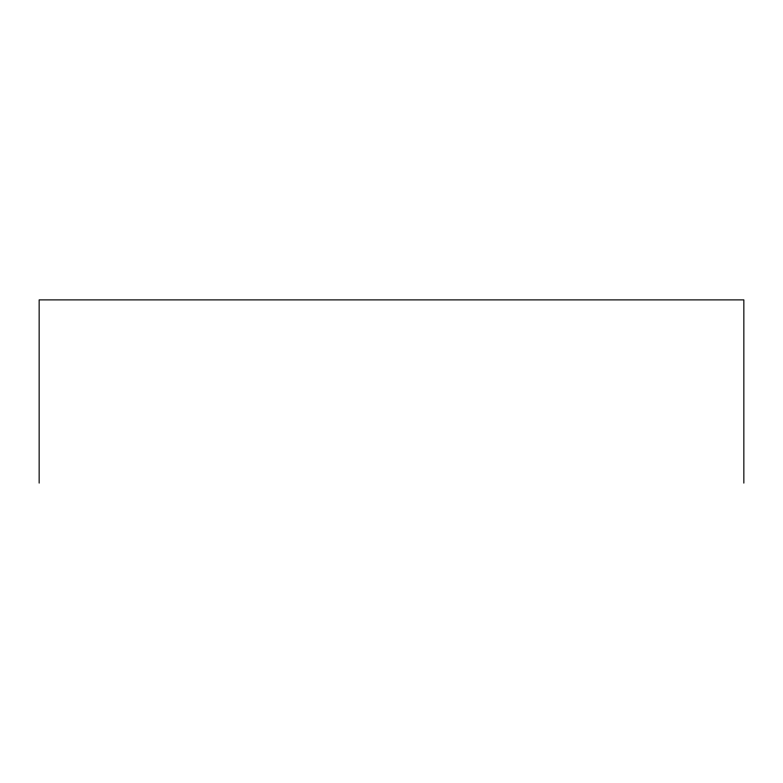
<?xml version="1.0" encoding="UTF-8"?>
<svg xmlns="http://www.w3.org/2000/svg" width="783" height="783" viewBox="0 0 783 783"><rect width="100%" height="100%" fill="white"/><g stroke="black" fill="none" stroke-linecap="round" stroke-linejoin="round"><path stroke-width="1.17" d="M743.85 483.111L743.85 299.889L39.15 299.889L39.15 483.111"/></g></svg>
